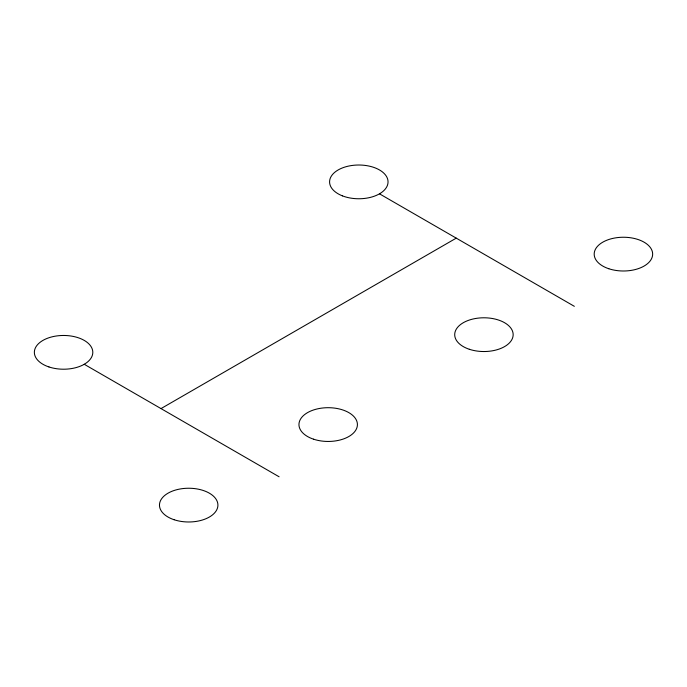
<?xml version="1.0" encoding="UTF-8"?>
<svg xmlns="http://www.w3.org/2000/svg" width="687" height="687" viewBox="0 0 687 687"><rect width="100%" height="100%" fill="white"/><g stroke="black" fill="none" stroke-linecap="round" stroke-linejoin="round"><path stroke-width="1.03" d="M161.007 408.593L456.245 238.14M379.482 193.82L574.341 306.316M84.243 364.273L279.102 476.778M342.435 195.864A29.223 16.874 0 0 0 387.966 183.094A29.223 16.874 0 0 0 346.042 166.709A29.223 16.874 0 0 0 342.435 195.864M608.811 268.737A29.223 16.874 0 0 0 652.65 254.121A29.223 16.874 0 0 0 608.811 239.505A29.223 16.874 0 0 0 608.811 268.737M469.315 349.271A29.223 16.874 0 0 0 513.155 334.655A29.223 16.874 0 0 0 469.315 320.048A29.223 16.874 0 0 0 469.315 349.271M48.966 366.952A29.223 16.874 0 0 0 92.805 352.345A29.223 16.874 0 0 0 48.966 337.729A29.223 16.874 0 0 0 48.966 366.952M174.077 519.724A29.223 16.874 0 0 0 217.916 505.108A29.223 16.874 0 0 0 174.077 490.501A29.223 16.874 0 0 0 174.077 519.724M313.573 439.191A29.223 16.874 0 0 0 357.412 424.575A29.223 16.874 0 0 0 313.573 409.959A29.223 16.874 0 0 0 313.573 439.191"/></g></svg>
